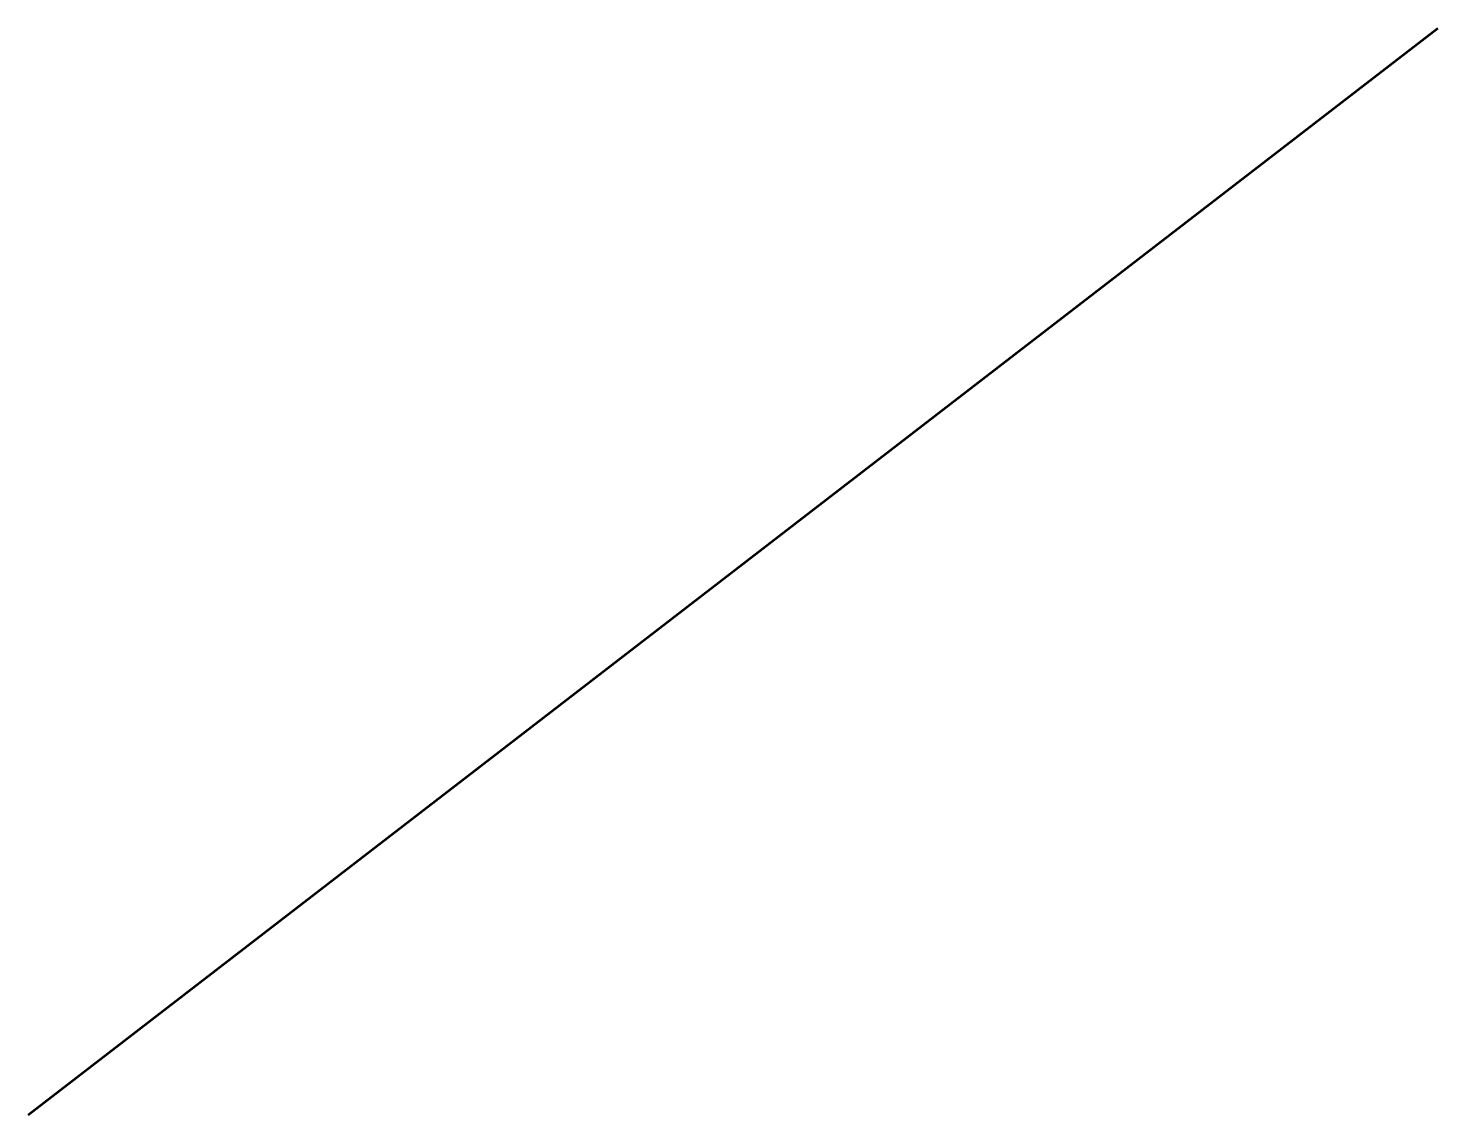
# Model space of a CAD drawing. Extents: x 7.2 to 33.9, y 3.5 to 24.1.
import ezdxf

# ---------------------------------------------------------------- set-up
doc = ezdxf.new("R2010")
doc.units = 0
doc.header["$MEASUREMENT"] = 0
doc.layers.get('0').update_dxf_attribs({"linetype": 'CONTINUOUS'})

msp = doc.modelspace()

# ---------------------------------------------------------------- linework, layer by layer
at = {"lineweight": 53}
msp.add_line((7.213, 3.53), (33.887, 24.099), dxfattribs=at)

doc.saveas('drawing.dxf')
